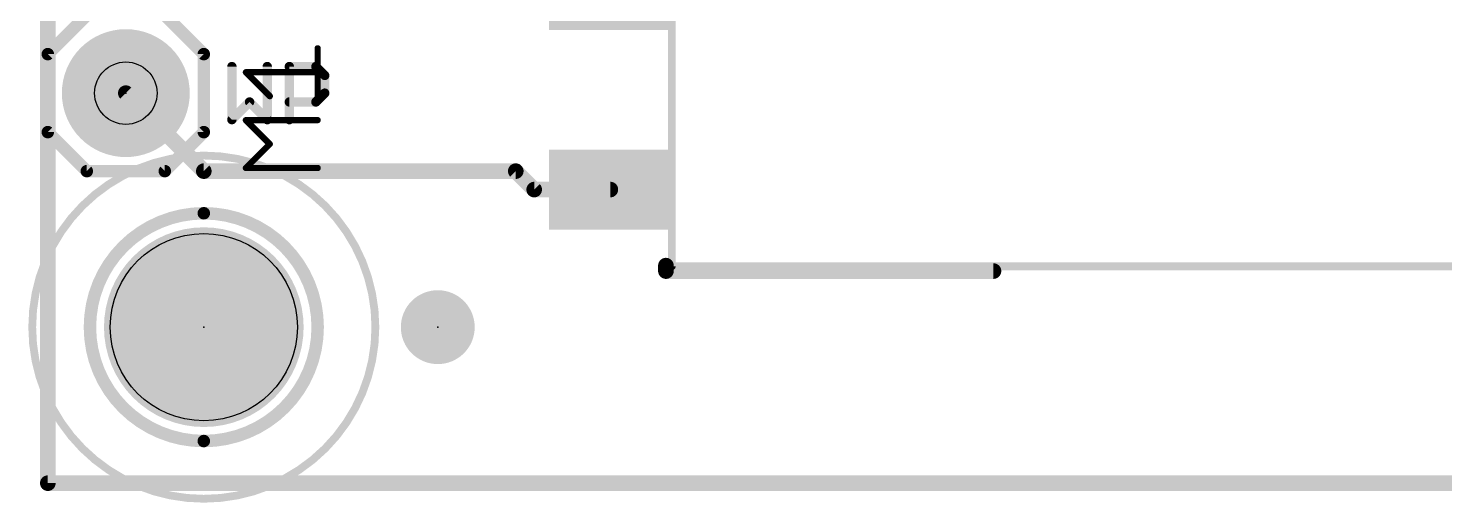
# Model space of a CAD drawing. Extents: x -22 to 85, y -18 to 35.
# Drawn here: x -0.32 to 22.75, y -1.59 to 6.14 of the extents above; entities that cross this region are included whole.
import ezdxf

# ---------------------------------------------------------------- set-up
doc = ezdxf.new("R2010")
doc.units = 0
for name, color, linetype in [('1', 12, 'CONTINUOUS'), ('16', 132, 'CONTINUOUS'), ('17', 110, 'CONTINUOUS'), ('20', 53, 'CONTINUOUS'), ('21', 53, 'CONTINUOUS'), ('23', 53, 'CONTINUOUS'), ('27', 253, 'CONTINUOUS'), ('29', 253, 'CONTINUOUS'), ('30', 253, 'CONTINUOUS'), ('31', 253, 'CONTINUOUS'), ('39', 12, 'CONTINUOUS'), ('41', 12, 'CONTINUOUS'), ('42', 132, 'CONTINUOUS'), ('44', 253, 'CONTINUOUS'), ('51', 53, 'CONTINUOUS')]:
    doc.layers.add(name, color=color, linetype=linetype)

# ---------------------------------------------------------------- blocks, each defined once
blk = doc.blocks.new('PIE')
at = {"const_width": 0.5}
blk.add_lwpolyline([(0, -0.25, 1), (0, 0.25, 1), (0, -0.25)], format="xyb", dxfattribs=at)
blk = doc.blocks.new('RECT')
blk.add_solid([(-0.5, -0.5), (0.5, -0.5), (-0.5, 0.5), (0.5, 0.5)])
blk = doc.blocks.new('ROUNDP')
at = {"const_width": 0.5}
blk.add_lwpolyline([(0, -0.25, 1), (0, 0.25, 1), (0, -0.25)], format="xyb", dxfattribs=at)

msp = doc.modelspace()

# ---------------------------------------------------------------- linework, layer by layer
at = {"layer": '1', "const_width": 0.254}
for points in [[(0, 34.29), (0, -1.27)], [(2.54, 3.81), (1.27, 5.08)], [(7.62, 3.81), (2.54, 3.81)], [(7.92, 3.51), (7.62, 3.81)], [(9.16, 3.51), (7.92, 3.51)], [(0, -1.27), (39.37, -1.27)]]:
    msp.add_lwpolyline(points, dxfattribs=at)
at = {"layer": '1', "const_width": 0.127}
for points in [[(1.3149, 5.1249, 1), (1.2251, 5.0351)], [(2.54, 3.8735, 1), (2.54, 3.7465)], [(7.6649, 3.8549, 1), (7.5751, 3.7651)], [(7.62, 3.7465, 1), (7.62, 3.8735)], [(2.4951, 3.7651, 1), (2.5849, 3.8549)], [(7.92, 3.5735, 1), (7.92, 3.4465)], [(7.8751, 3.4651, 1), (7.9649, 3.5549)], [(9.16, 3.4465, 1), (9.16, 3.5735)], [(0, -1.2065, 1), (0, -1.3335)], [(-0.0635, -1.27, 1), (0.0635, -1.27)]]:
    msp.add_lwpolyline(points, format="xyb", dxfattribs=at)
at = {"layer": '16', "const_width": 0.254}
for points in [[(0, 34.29), (0, -1.27)], [(0, -1.27), (39.37, -1.27)]]:
    msp.add_lwpolyline(points, dxfattribs=at)
at = {"layer": '16', "const_width": 0.127}
for points in [[(0, -1.2065, 1), (0, -1.3335)], [(-0.0635, -1.27, 1), (0.0635, -1.27)]]:
    msp.add_lwpolyline(points, format="xyb", dxfattribs=at)
at = {"layer": '20', "const_width": 0.2032}
for points in [[(0, 34.29), (0, -1.27)], [(0, -1.27), (39.37, -1.27)]]:
    msp.add_lwpolyline(points, dxfattribs=at)
at = {"layer": '20', "const_width": 0.1016}
for points in [[(0, -1.2192, 1), (0, -1.3208)], [(-0.0508, -1.27, 1), (0.0508, -1.27)]]:
    msp.add_lwpolyline(points, format="xyb", dxfattribs=at)
at = {"layer": '20'}
msp.add_circle((2.54, 1.27), 1.524, dxfattribs=at)
at = {"layer": '21'}
for points, const_width in [([(0, 5.715), (0.635, 6.35)], 0.2032), ([(1.905, 6.35), (2.54, 5.715)], 0.2032), ([(0, 4.445), (0, 5.715)], 0.2032), ([(2.54, 5.715), (2.54, 4.445)], 0.2032), ([(2.9972, 5.5125), (2.9972, 4.6482)], 0.1524), ([(3.5734, 4.6482), (3.5734, 5.5125)], 0.1524), ([(3.9327, 4.6482), (3.9327, 5.5125)], 0.1524), ([(3.9327, 5.5125), (4.3649, 5.5125)], 0.1524), ([(4.3649, 5.5125), (4.5089, 5.3685)], 0.1524), ([(4.5089, 5.3685), (4.5089, 5.0804)], 0.1524), ([(4.5089, 5.0804), (4.3649, 4.9363)], 0.1524), ([(2.9972, 4.6482), (3.2853, 4.9363)], 0.1524), ([(3.2853, 4.9363), (3.5734, 4.6482)], 0.1524), ([(4.3649, 4.9363), (3.9327, 4.9363)], 0.1524), ([(0, 4.445), (0.635, 3.81)], 0.2032), ([(1.905, 3.81), (2.54, 4.445)], 0.2032), ([(0.635, 3.81), (1.905, 3.81)], 0.2032), ([(10.065, 2.272), (10.065, 2.183)], 0.254), ([(10.065, 2.183), (15.399, 2.183)], 0.254)]:
    msp.add_lwpolyline(points, dxfattribs=dict(at, const_width=const_width))
for points, const_width in [([(0.0508, 5.715, 1), (-0.0508, 5.715)], 0.1016), ([(-0.0359, 5.7509, 1), (0.0359, 5.6791)], 0.1016), ([(2.5908, 5.715, 1), (2.4892, 5.715)], 0.1016), ([(2.5041, 5.6791, 1), (2.5759, 5.7509)], 0.1016), ([(3.0353, 5.5125, 1), (2.9591, 5.5125)], 0.0762), ([(3.6115, 5.5125, 1), (3.5353, 5.5125)], 0.0762), ([(3.9708, 5.5125, 1), (3.8946, 5.5125)], 0.0762), ([(3.9327, 5.5506, 1), (3.9327, 5.4744)], 0.0762), ([(4.3918, 5.5395, 1), (4.3379, 5.4856)], 0.0762), ([(4.3649, 5.4744, 1), (4.3649, 5.5506)], 0.0762), ([(4.547, 5.3685, 1), (4.4708, 5.3685)], 0.0762), ([(4.482, 5.3415, 1), (4.5359, 5.3954)], 0.0762), ([(4.4708, 5.0804, 1), (4.547, 5.0804)], 0.0762), ([(4.5359, 5.0534, 1), (4.482, 5.1073)], 0.0762), ([(3.3123, 4.9633, 1), (3.2584, 4.9094)], 0.0762), ([(3.3123, 4.9094, 1), (3.2584, 4.9633)], 0.0762), ([(3.9327, 4.9744, 1), (3.9327, 4.8982)], 0.0762), ([(4.3379, 4.9633, 1), (4.3918, 4.9094)], 0.0762), ([(4.3649, 4.8982, 1), (4.3649, 4.9744)], 0.0762), ([(2.9591, 4.6482, 1), (3.0353, 4.6482)], 0.0762), ([(2.9703, 4.6751, 1), (3.0241, 4.6213)], 0.0762), ([(3.5353, 4.6482, 1), (3.6115, 4.6482)], 0.0762), ([(3.5465, 4.6213, 1), (3.6004, 4.6751)], 0.0762), ([(3.8946, 4.6482, 1), (3.9708, 4.6482)], 0.0762), ([(0.0359, 4.4809, 1), (-0.0359, 4.4091)], 0.1016), ([(-0.0508, 4.445, 1), (0.0508, 4.445)], 0.1016), ([(2.4892, 4.445, 1), (2.5908, 4.445)], 0.1016), ([(2.5759, 4.4091, 1), (2.5041, 4.4809)], 0.1016), ([(0.635, 3.8608, 1), (0.635, 3.7592)], 0.1016), ([(0.5991, 3.7741, 1), (0.6709, 3.8459)], 0.1016), ([(1.8691, 3.8459, 1), (1.9409, 3.7741)], 0.1016), ([(1.905, 3.7592, 1), (1.905, 3.8608)], 0.1016), ([(10.1285, 2.272, 1), (10.0015, 2.272)], 0.127), ([(10.065, 2.2465, 1), (10.065, 2.1195)], 0.127), ([(15.399, 2.1195, 1), (15.399, 2.2465)], 0.127), ([(10.0015, 2.183, 1), (10.1285, 2.183)], 0.127)]:
    msp.add_lwpolyline(points, format="xyb", dxfattribs=dict(at, const_width=const_width))
at = {"layer": '23'}
for p in [(1.27, 5.08), (2.54, 1.27), (6.35, 1.27)]:
    msp.add_point(p, dxfattribs=at)
at = {"layer": '27', "const_width": 0.1016}
for points in [[(4.3942, 5.0302), (4.3942, 5.8098)], [(3.6146, 5.0302), (3.2248, 5.42)], [(3.2248, 5.42), (4.3942, 5.42)], [(3.6146, 4.2506), (3.2248, 4.6404)], [(3.2248, 4.6404), (4.3942, 4.6404)], [(3.2248, 3.8608), (3.6146, 4.2506)], [(4.3942, 3.8608), (3.2248, 3.8608)]]:
    msp.add_lwpolyline(points, dxfattribs=at)
at = {"layer": '27', "const_width": 0.0508}
for points in [[(4.4196, 5.8098, 1), (4.3688, 5.8098)], [(3.2428, 5.438, 1), (3.2068, 5.402)], [(3.2248, 5.4454, 1), (3.2248, 5.3946)], [(4.3942, 5.3946, 1), (4.3942, 5.4454)], [(3.5966, 5.0122, 1), (3.6326, 5.0482)], [(4.3688, 5.0302, 1), (4.4196, 5.0302)], [(3.2428, 4.6584, 1), (3.2068, 4.6224)], [(3.2248, 4.6658, 1), (3.2248, 4.615)], [(4.3942, 4.615, 1), (4.3942, 4.6658)], [(3.6326, 4.2326, 1), (3.5966, 4.2686)], [(3.5966, 4.2326, 1), (3.6326, 4.2686)], [(3.2068, 3.8788, 1), (3.2428, 3.8428)], [(3.2248, 3.8862, 1), (3.2248, 3.8354)], [(4.3942, 3.8354, 1), (4.3942, 3.8862)]]:
    msp.add_lwpolyline(points, format="xyb", dxfattribs=at)
at = {"layer": '29', "const_width": 1.6256}
msp.add_lwpolyline([(2.54, 0.4572, 1), (2.54, 2.0828, 1), (2.54, 0.4572)], format="xyb", dxfattribs=at)
at = {"layer": '30', "const_width": 1.6256}
msp.add_lwpolyline([(2.54, 0.4572, 1), (2.54, 2.0828, 1), (2.54, 0.4572)], format="xyb", dxfattribs=at)
at = {"layer": '39', "const_width": 0.127}
msp.add_lwpolyline([(2.54, -1.524, 1), (2.54, 4.064, 1), (2.54, -1.524)], format="xyb", dxfattribs=at)
at = {"layer": '41'}
for points, const_width in [([(2.54, 3.1242, 1), (2.54, -0.5842)], 0.2032), ([(2.54, -0.5842, 1), (2.54, 3.1242)], 0.2032), ([(2.54, 3.175, 1), (2.54, 3.0734)], 0.1016), ([(2.54, 3.0734, 1), (2.54, 3.175)], 0.1016), ([(2.54, -0.5334, 1), (2.54, -0.635)], 0.1016), ([(2.54, -0.635, 1), (2.54, -0.5334)], 0.1016)]:
    msp.add_lwpolyline(points, format="xyb", dxfattribs=dict(at, const_width=const_width))
at = {"layer": '42'}
for points, const_width in [([(2.54, 3.1242, 1), (2.54, -0.5842)], 0.2032), ([(2.54, -0.5842, 1), (2.54, 3.1242)], 0.2032), ([(2.54, 3.175, 1), (2.54, 3.0734)], 0.1016), ([(2.54, 3.0734, 1), (2.54, 3.175)], 0.1016), ([(2.54, -0.5334, 1), (2.54, -0.635)], 0.1016), ([(2.54, -0.635, 1), (2.54, -0.5334)], 0.1016)]:
    msp.add_lwpolyline(points, format="xyb", dxfattribs=dict(at, const_width=const_width))
at = {"layer": '44'}
msp.add_circle((1.27, 5.08), 0.508, dxfattribs=at)
at = {"layer": '51', "const_width": 0.127}
for points in [[(10.16, 2.26), (10.16, 30.76)], [(38.96, 2.26), (10.16, 2.26)]]:
    msp.add_lwpolyline(points, dxfattribs=at)
at = {"layer": '51', "const_width": 0.0635}
for points in [[(10.16, 2.2918, 1), (10.16, 2.2283)], [(10.1282, 2.26, 1), (10.1918, 2.26)]]:
    msp.add_lwpolyline(points, format="xyb", dxfattribs=at)

# ---------------------------------------------------------------- block references
at = {"layer": '1', "xscale": 1.8, "yscale": 1.1}
msp.add_blockref('RECT', (9.16, 3.51), dxfattribs=at)
at = {"layer": '1'}
msp.add_blockref('PIE', (6.35, 1.27), dxfattribs=at)
at = {"layer": '17', "rotation": 180}
for xscale, yscale in [(1.8796, 1.8796), (1.8796, 1.8796), (1.524, 1.524), (1.524, 1.524), (1.524, 1.524), (1.524, 1.524), (1.524, 1.524), (1.524, 1.524), (1.524, 1.524), (1.524, 1.524), (1.524, 1.524), (1.524, 1.524), (1.524, 1.524), (1.524, 1.524), (1.524, 1.524), (1.524, 1.524)]:
    msp.add_blockref('ROUNDP', (1.27, 5.08), dxfattribs=dict(at, xscale=xscale, yscale=yscale))
at = {"layer": '29'}
for name, p, xscale, yscale in [('RECT', (9.16, 6.66), 2.0032, 1.1032), ('RECT', (9.16, 3.51), 2.0032, 1.3032), ('PIE', (6.35, 1.27), 1.2032, 1.2032)]:
    msp.add_blockref(name, p, dxfattribs=dict(at, xscale=xscale, yscale=yscale))
at = {"layer": '29', "xscale": 2.0828, "yscale": 2.0828, "rotation": 180}
msp.add_blockref('ROUNDP', (1.27, 5.08), dxfattribs=at)
at = {"layer": '30', "xscale": 2.0828, "yscale": 2.0828, "rotation": 180}
msp.add_blockref('ROUNDP', (1.27, 5.08), dxfattribs=at)
at = {"layer": '31', "xscale": 1.8, "yscale": 1.1}
msp.add_blockref('RECT', (9.16, 3.51), dxfattribs=at)
at = {"layer": '51', "xscale": 0.508, "yscale": 0.508, "rotation": 90}
msp.add_blockref('RECT', (1.27, 5.08), dxfattribs=at)

doc.saveas('drawing.dxf')
